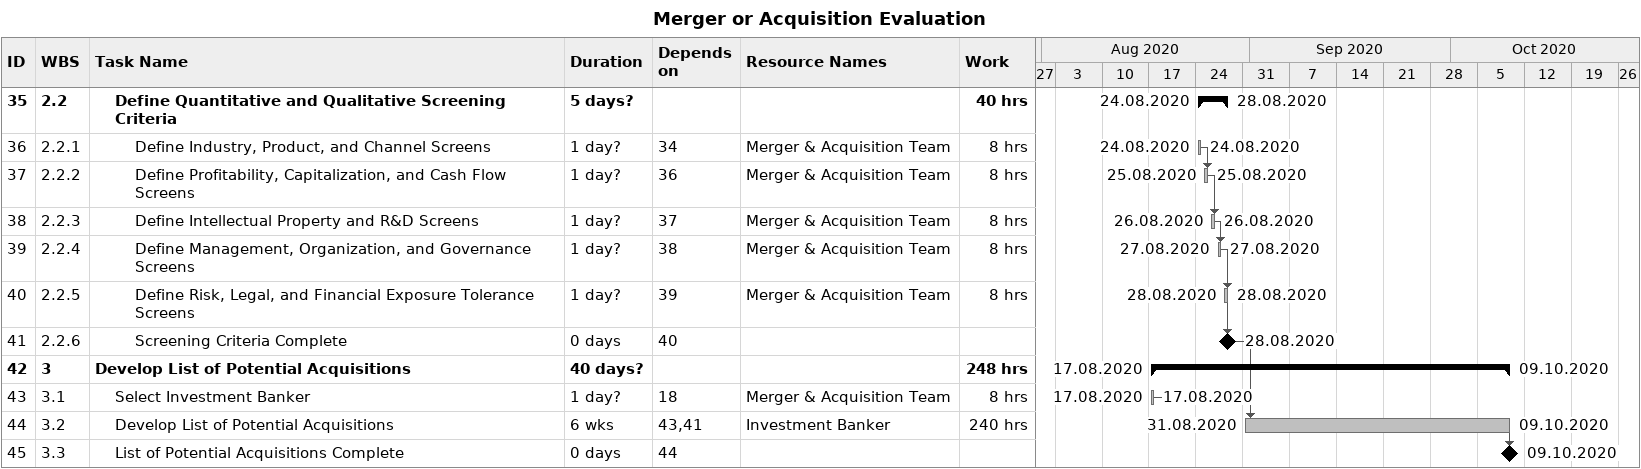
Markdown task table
Merger or Acquisition Evaluation

| ID | WBS | Task | Duration | Start | Finish | Predecessors | Resources | Work (h) |
|---|---|---|---|---|---|---|---|---|
| 35 | 2.2 | **Define Quantitative and Qualitative Screening Criteria** | 5d? | 2020-08-24 | 2020-08-28 |  |  | 40 |
| 36 | 2.2.1 | Define Industry, Product, and Channel Screens | 1d? | 2020-08-24 | 2020-08-24 | 34 | Merger & Acquisition Team | 8 |
| 37 | 2.2.2 | Define Profitability, Capitalization, and Cash Flow Screens | 1d? | 2020-08-25 | 2020-08-25 | 36 | Merger & Acquisition Team | 8 |
| 38 | 2.2.3 | Define Intellectual Property and R&D Screens | 1d? | 2020-08-26 | 2020-08-26 | 37 | Merger & Acquisition Team | 8 |
| 39 | 2.2.4 | Define Management, Organization, and Governance Screens | 1d? | 2020-08-27 | 2020-08-27 | 38 | Merger & Acquisition Team | 8 |
| 40 | 2.2.5 | Define Risk, Legal, and Financial Exposure Tolerance Screens | 1d? | 2020-08-28 | 2020-08-28 | 39 | Merger & Acquisition Team | 8 |
| 41 | 2.2.6 | Screening Criteria Complete | 0d | 2020-08-28 | 2020-08-28 | 40 |  |  |
| 42 | 3 | **Develop List of Potential Acquisitions** | 40d? | 2020-08-17 | 2020-10-09 |  |  | 248 |
| 43 | 3.1 | Select Investment Banker | 1d? | 2020-08-17 | 2020-08-17 | 18 | Merger & Acquisition Team | 8 |
| 44 | 3.2 | Develop List of Potential Acquisitions | 6w | 2020-08-31 | 2020-10-09 | 43, 41 | Investment Banker | 240 |
| 45 | 3.3 | List of Potential Acquisitions Complete | 0d | 2020-10-09 | 2020-10-09 | 44 |  |  |
